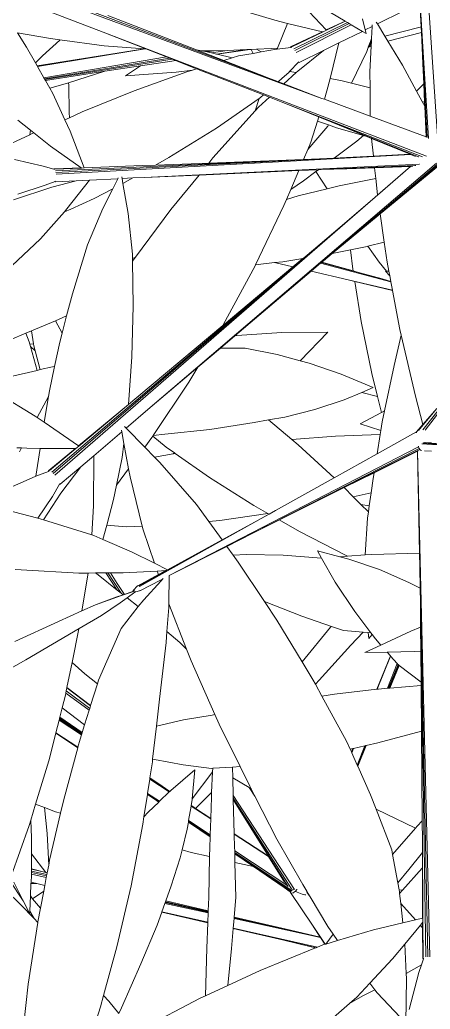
# Model space of a CAD drawing. Header units: millimetres. Extents: x 17 to 218440, y 21 to 53693.
# Drawn here: x 41376.6 to 41491.5, y 21513.7 to 21790.6 of the extents above; entities that cross this region are included whole.
import ezdxf

# ---------------------------------------------------------------- set-up
doc = ezdxf.new("R2010")
doc.units = ezdxf.units.MM
doc.header["$MEASUREMENT"] = 0
doc.layers.add('Edges', color=7, linetype='Continuous', lineweight=18)

# ---------------------------------------------------------------- blocks, each defined once
blk = doc.blocks.new('BAMBOOPLAN')
at = {"layer": 'Edges'}
for p, q in [((3.594, 3.5374), (3.5011, 4.9195)), ((3.4928, 4.5979), (3.5545, 3.5672)), ((2.9972, 3.7772), (1.9675, 4.1661)), ((3.1282, 3.7277), (1.9687, 4.1569)), ((1.9247, 4.1176), (2.2527, 3.9919)), ((3.0323, 4.1236), (3.1459, 4.0011)), ((2.7295, 4.1032), (2.9395, 4.0401)), ((3.3504, 4.0251), (3.4541, 4.0761)), ((3.5201, 4.1082), (3.5254, 4.0132)), ((2.2717, 4.0596), (2.6262, 3.9216)), ((2.9395, 4.0401), (2.9914, 4.0276)), ((3.1459, 4.0011), (3.2211, 4.0368)), ((3.1468, 4.0001), (3.2221, 4.0362)), ((3.2211, 4.0368), (3.1623, 4.0716)), ((3.2221, 4.0362), (3.2211, 4.0368)), ((3.231, 4.0309), (3.2221, 4.0362)), ((3.3021, 4.0013), (3.2913, 4.045)), ((2.9505, 3.9288), (2.9914, 4.0276)), ((2.9914, 4.0276), (3.131, 3.994)), ((3.231, 4.0309), (3.0159, 3.9256)), ((3.2378, 4.0269), (3.0205, 3.9191)), ((3.2458, 4.0222), (3.0251, 3.9115)), ((3.1331, 3.9935), (3.1468, 4.0001)), ((3.1459, 4.0011), (3.1468, 4.0001)), ((3.2378, 4.0269), (3.231, 4.0309)), ((3.2458, 4.0222), (3.2378, 4.0269)), ((3.2906, 3.9956), (3.2458, 4.0222)), ((3.3021, 4.0013), (3.3297, 4.0149)), ((3.3057, 3.9866), (3.3021, 4.0013)), ((3.3273, 3.9672), (3.3297, 4.0149)), ((3.3297, 4.0149), (3.3301, 4.0211)), ((3.3504, 4.0251), (3.3457, 4.0327)), ((3.3805, 3.976), (3.3504, 4.0251)), ((3.3805, 3.976), (3.5213, 4.0118)), ((3.5213, 4.0118), (3.5254, 4.0132)), ((3.5254, 4.0132), (3.5266, 3.9915)), ((1.9108, 3.9897), (2.0427, 3.9665)), ((1.9108, 3.9897), (1.9467, 3.9321)), ((2.0099, 3.8982), (2.0792, 3.961)), ((2.0427, 3.9665), (2.0794, 3.9616)), ((2.0794, 3.9616), (2.0792, 3.961)), ((2.0792, 3.961), (2.0798, 3.9616)), ((2.0794, 3.9616), (2.0798, 3.9616)), ((2.0798, 3.9616), (2.2571, 3.9382)), ((2.2527, 3.9919), (3.5474, 3.496)), ((2.2527, 3.9919), (2.4242, 3.9251)), ((3.0058, 3.9345), (3.131, 3.994)), ((3.0083, 3.9336), (3.1331, 3.9935)), ((3.131, 3.994), (3.1331, 3.9935)), ((3.1965, 3.9493), (3.2906, 3.9956)), ((3.3057, 3.9866), (3.2906, 3.9956)), ((3.3229, 3.9556), (3.3273, 3.9672)), ((3.3229, 3.9556), (3.3269, 3.9598)), ((3.3266, 3.9531), (3.3269, 3.9598)), ((3.3269, 3.9598), (3.3273, 3.9672)), ((3.3927, 3.9561), (3.3805, 3.976)), ((3.3927, 3.9561), (3.5266, 3.9915)), ((3.5266, 3.9915), (3.5284, 3.9601)), ((3.5329, 3.8673), (3.5284, 3.9601)), ((3.5284, 3.9601), (3.5501, 3.5715)), ((1.9467, 3.9321), (1.9819, 3.8702)), ((2.4189, 3.9255), (1.9891, 3.8575)), ((2.4205, 3.9253), (1.9902, 3.8555)), ((2.2571, 3.9382), (2.4189, 3.9255)), ((2.4189, 3.9255), (2.4205, 3.9253)), ((2.4205, 3.9253), (2.4242, 3.9251)), ((2.4242, 3.9251), (2.5062, 3.8931)), ((2.6262, 3.9216), (2.6472, 3.9174)), ((2.6262, 3.9216), (2.7354, 3.8791)), ((2.6472, 3.9174), (2.6498, 3.9174)), ((2.6472, 3.9174), (2.6484, 3.9172)), ((2.6484, 3.9172), (2.6498, 3.9174)), ((2.6484, 3.9172), (2.6691, 3.9131)), ((2.6498, 3.9174), (2.6954, 3.9175)), ((2.6691, 3.9131), (2.6954, 3.9175)), ((2.6861, 3.9095), (2.7489, 3.9196)), ((2.6954, 3.9175), (2.6971, 3.9175)), ((2.6971, 3.9175), (2.7489, 3.9196)), ((2.8279, 3.9228), (2.7072, 3.9044)), ((2.8395, 3.9233), (2.7091, 3.9039)), ((2.7489, 3.9196), (2.8279, 3.9228)), ((2.8279, 3.9228), (2.8395, 3.9233)), ((2.8395, 3.9233), (2.8457, 3.9235)), ((2.8457, 3.9235), (2.8667, 3.9244)), ((2.853, 3.9077), (2.8457, 3.9235)), ((2.8667, 3.9244), (2.9273, 3.9269)), ((2.8855, 3.9135), (2.8667, 3.9244)), ((2.8855, 3.9135), (2.9465, 3.9244)), ((2.9273, 3.9269), (2.9505, 3.9288)), ((2.9465, 3.9244), (2.9488, 3.9247)), ((2.9488, 3.9247), (3.0038, 3.9309)), ((2.9488, 3.9247), (2.9505, 3.9288)), ((3.0044, 3.9334), (3.0038, 3.9309)), ((3.0038, 3.9309), (3.0062, 3.9312)), ((3.0058, 3.9345), (3.0044, 3.9334)), ((3.0317, 3.8358), (3.1352, 3.9191)), ((3.038, 3.8712), (3.1352, 3.9191)), ((3.1352, 3.9191), (3.1965, 3.9493)), ((3.161, 3.8067), (3.1965, 3.9493)), ((3.3076, 3.9151), (3.3138, 3.9316)), ((3.3138, 3.9316), (3.3257, 3.936)), ((3.3138, 3.9316), (3.3142, 3.9326)), ((3.3262, 3.9448), (3.3142, 3.9326)), ((3.3142, 3.9326), (3.3166, 3.9389)), ((3.3166, 3.9389), (3.3264, 3.949)), ((3.3166, 3.9389), (3.319, 3.9451)), ((3.319, 3.9451), (3.3229, 3.9556)), ((3.319, 3.9451), (3.3266, 3.9531)), ((3.3205, 3.8342), (3.3257, 3.936)), ((3.3257, 3.936), (3.3262, 3.9448)), ((3.3262, 3.9448), (3.3264, 3.949)), ((3.3264, 3.949), (3.3266, 3.9531)), ((3.4512, 3.8607), (3.3927, 3.9561)), ((1.9819, 3.8702), (2.0099, 3.8982)), ((2.0161, 3.81), (2.5062, 3.8931)), ((2.0186, 3.8056), (2.5186, 3.8882)), ((2.0202, 3.8028), (2.5287, 3.8843)), ((2.5062, 3.8931), (2.5186, 3.8882)), ((2.5186, 3.8882), (2.5287, 3.8843)), ((2.5421, 3.8791), (2.5281, 3.877)), ((2.542, 3.8791), (2.5281, 3.877)), ((2.5287, 3.8843), (2.542, 3.8791)), ((2.542, 3.8791), (2.5421, 3.8791)), ((2.5421, 3.8791), (2.6272, 3.8459)), ((2.6691, 3.9131), (2.6803, 3.9109)), ((2.6803, 3.9109), (2.6861, 3.9095)), ((2.6861, 3.9095), (2.7072, 3.9044)), ((2.7072, 3.9044), (2.7091, 3.9039)), ((2.7091, 3.9039), (2.769, 3.8894)), ((2.7354, 3.8791), (2.769, 3.8894)), ((2.7354, 3.8791), (2.9536, 3.7942)), ((2.769, 3.8894), (2.7951, 3.8974)), ((2.7951, 3.8974), (2.853, 3.9077)), ((2.853, 3.9077), (2.8855, 3.9135)), ((3.2463, 3.7883), (3.3076, 3.9151)), ((1.9819, 3.8702), (1.9891, 3.8575)), ((1.9891, 3.8575), (1.9902, 3.8555)), ((1.9902, 3.8555), (2.0161, 3.81)), ((2.4022, 3.8578), (2.2592, 3.8359)), ((2.3429, 3.8178), (2.4022, 3.8578)), ((2.5281, 3.877), (2.4022, 3.8578)), ((2.5458, 3.8329), (2.6104, 3.8408)), ((2.5878, 3.8339), (2.6104, 3.8408)), ((2.6104, 3.8408), (2.6272, 3.8459)), ((2.6272, 3.8459), (2.8948, 3.7416)), ((2.9984, 3.8346), (3.0353, 3.8723)), ((3.0353, 3.8723), (3.0367, 3.8737)), ((3.038, 3.8712), (3.0353, 3.8723)), ((3.5075, 3.7567), (3.4512, 3.8607)), ((3.5472, 3.5725), (3.5329, 3.8673)), ((3.5364, 3.7857), (3.5329, 3.8673)), ((2.0161, 3.81), (2.0186, 3.8056)), ((2.0186, 3.8056), (2.0202, 3.8028)), ((2.0202, 3.8028), (2.022, 3.7997)), ((2.2592, 3.8359), (2.022, 3.7997)), ((2.022, 3.7997), (2.0397, 3.7686)), ((2.1144, 3.7901), (2.2592, 3.8359)), ((2.3429, 3.8178), (2.5458, 3.8329)), ((2.3767, 3.7581), (2.5878, 3.8339)), ((2.9536, 3.7942), (2.9688, 3.8078)), ((2.9688, 3.8078), (2.9955, 3.8317)), ((2.9763, 3.7854), (3.0259, 3.8305)), ((2.9955, 3.8317), (2.9984, 3.8346)), ((2.9984, 3.8346), (3.0259, 3.8305)), ((3.0259, 3.8305), (3.0317, 3.8358)), ((3.1487, 3.7574), (3.161, 3.8067)), ((3.161, 3.8067), (3.209, 3.7976)), ((3.321, 3.7696), (3.3205, 3.8342)), ((2.0397, 3.7686), (2.0823, 3.7799)), ((2.0397, 3.7686), (2.0521, 3.7468)), ((2.0823, 3.7799), (2.1144, 3.7901)), ((2.1144, 3.7901), (2.1151, 3.7808)), ((2.1151, 3.7808), (2.1168, 3.6705)), ((2.9536, 3.7942), (2.9678, 3.7886)), ((2.9678, 3.7886), (2.9763, 3.7854)), ((2.9763, 3.7854), (2.9972, 3.7772)), ((3.1282, 3.7277), (2.9972, 3.7772)), ((3.209, 3.7976), (3.2463, 3.7883)), ((3.2463, 3.7883), (3.321, 3.7696)), ((3.3217, 3.6561), (3.321, 3.7696)), ((3.5075, 3.7567), (3.5364, 3.7857)), ((3.5396, 3.7129), (3.5364, 3.7857)), ((2.0521, 3.7468), (2.0997, 3.6417)), ((2.169, 3.6734), (2.3767, 3.7581)), ((2.7066, 3.609), (2.878, 3.7276)), ((2.8613, 3.6779), (2.878, 3.7276)), ((2.8744, 3.6926), (2.9182, 3.7325)), ((2.878, 3.7276), (2.883, 3.7311)), ((2.883, 3.7311), (2.8948, 3.7416)), ((2.8948, 3.7416), (2.9182, 3.7325)), ((2.9182, 3.7325), (2.9721, 3.7114)), ((3.1383, 3.724), (3.1282, 3.7277)), ((3.1383, 3.724), (3.1487, 3.7574)), ((3.3217, 3.6561), (3.1383, 3.724)), ((3.5297, 3.7155), (3.5075, 3.7567)), ((2.8613, 3.6779), (2.8744, 3.6926)), ((3.0786, 3.6687), (2.9721, 3.7114)), ((2.9721, 3.7114), (3.5312, 3.4935)), ((3.5297, 3.7155), (3.5396, 3.7129)), ((3.5404, 3.6959), (3.5297, 3.7155)), ((3.5404, 3.6959), (3.5396, 3.7129)), ((3.5457, 3.5732), (3.5404, 3.6959)), ((1.9114, 3.6403), (1.9621, 3.6)), ((2.0997, 3.6417), (2.1184, 3.6503)), ((2.0997, 3.6417), (2.1204, 3.5961)), ((2.1168, 3.6705), (2.1184, 3.6503)), ((2.1184, 3.6503), (2.169, 3.6734)), ((2.6925, 3.4892), (2.8613, 3.6779)), ((3.5155, 3.4935), (3.0786, 3.6687)), ((3.1162, 3.6534), (3.0786, 3.6687)), ((3.1111, 3.637), (3.1162, 3.6534)), ((3.3081, 3.575), (3.1162, 3.6534)), ((3.5457, 3.5732), (3.3217, 3.6561)), ((2.5159, 3.4905), (2.7066, 3.609)), ((3.0722, 3.523), (3.1524, 3.6158)), ((3.0845, 3.5519), (3.1111, 3.637)), ((3.1111, 3.637), (3.1554, 3.6213)), ((3.1524, 3.6158), (3.1554, 3.6213)), ((3.1554, 3.6213), (3.1873, 3.6101)), ((3.1873, 3.6101), (3.2954, 3.5787)), ((1.7777, 3.4983), (1.9593, 3.5822)), ((1.9621, 3.6), (1.9593, 3.5822)), ((1.9593, 3.5822), (1.9692, 3.5868)), ((1.9621, 3.6), (1.9755, 3.5894)), ((1.9692, 3.5868), (1.9755, 3.5894)), ((1.9755, 3.5894), (2.0419, 3.5367)), ((2.1204, 3.5961), (2.1769, 3.4504)), ((3.268, 3.5564), (3.2954, 3.5787)), ((3.2954, 3.5787), (3.3081, 3.575)), ((3.3273, 3.5672), (3.3081, 3.575)), ((3.3346, 3.4966), (3.3273, 3.5672)), ((3.4816, 3.5041), (3.3273, 3.5672)), ((3.546, 3.5731), (3.5457, 3.5732)), ((3.5501, 3.5715), (3.5501, 3.5712)), ((3.5501, 3.5712), (3.5501, 3.571)), ((3.5545, 3.5672), (3.5545, 3.5671)), ((2.0419, 3.5367), (2.1643, 3.45)), ((3.0553, 3.4836), (3.0722, 3.523)), ((3.0722, 3.523), (3.0845, 3.5519)), ((3.1772, 3.4888), (3.268, 3.5564)), ((1.898, 3.4825), (2.0133, 3.4567)), ((3.1194, 3.4861), (2.0628, 3.4373)), ((3.2265, 3.491), (2.0641, 3.4316)), ((3.4826, 3.5037), (2.0652, 3.4251)), ((2.4627, 3.4606), (2.5159, 3.4905)), ((2.6758, 3.4688), (2.6925, 3.4892)), ((2.6758, 3.4688), (3.0553, 3.4836)), ((3.0553, 3.4836), (3.1194, 3.4861)), ((3.1772, 3.4888), (3.1194, 3.4861)), ((3.2265, 3.491), (3.1772, 3.4888)), ((3.3346, 3.4966), (3.2265, 3.491)), ((3.4816, 3.5041), (3.3346, 3.4966)), ((3.4826, 3.5037), (3.4816, 3.5041)), ((3.5027, 3.4955), (3.4826, 3.5037)), ((3.5161, 3.4933), (3.5155, 3.4935)), ((3.5312, 3.4935), (3.5316, 3.4933)), ((3.5474, 3.496), (3.5475, 3.496)), ((2.0133, 3.4567), (2.0558, 3.4444)), ((2.0569, 3.4459), (2.0558, 3.4444)), ((2.0558, 3.4444), (2.0576, 3.4439)), ((2.0583, 3.4463), (2.0569, 3.4459)), ((2.0583, 3.4463), (2.1643, 3.45)), ((3.4835, 3.4546), (2.0597, 2.2213)), ((2.0598, 3.4449), (2.1657, 3.449)), ((2.1643, 3.45), (2.1657, 3.449)), ((2.1657, 3.449), (2.1773, 3.4495)), ((2.1769, 3.4504), (2.4096, 3.4585)), ((2.1769, 3.4504), (2.1773, 3.4495)), ((2.1773, 3.4495), (2.4096, 3.4585)), ((2.4096, 3.4585), (2.4627, 3.4606)), ((2.4173, 3.4114), (3.5171, 3.4644)), ((2.4323, 2.484), (3.5865, 3.4686)), ((2.4627, 3.4606), (2.6758, 3.4688)), ((3.1146, 3.4421), (3.1252, 3.4426)), ((3.1252, 3.4426), (3.5002, 3.4591)), ((3.2276, 3.4464), (3.1252, 3.4426)), ((3.1352, 3.0783), (3.5899, 3.4628)), ((3.4911, 3.4561), (3.2276, 3.4464)), ((3.3394, 3.45), (3.2276, 3.4464)), ((3.5927, 3.4593), (3.2374, 3.1634)), ((3.4828, 3.4546), (3.3394, 3.45)), ((3.3437, 3.4078), (3.3394, 3.45)), ((3.4828, 3.4546), (3.3506, 3.3411)), ((3.595, 3.4581), (3.3615, 3.2657)), ((3.4835, 3.4546), (3.4828, 3.4546)), ((3.4862, 3.4547), (3.4835, 3.4546)), ((3.4927, 3.4562), (3.4911, 3.4561)), ((3.5002, 3.4591), (3.5014, 3.4592)), ((3.5014, 3.4592), (3.5039, 3.4593)), ((3.5171, 3.4644), (3.5184, 3.4645)), ((2.1977, 3.4008), (2.3113, 3.4062)), ((2.2911, 3.3654), (2.3113, 3.4062)), ((2.3113, 3.4062), (2.3133, 3.4103)), ((2.3289, 3.4071), (2.3278, 3.4136)), ((2.3289, 3.4071), (2.3715, 3.4092)), ((2.3323, 3.3871), (2.3289, 3.4071)), ((2.3323, 3.3871), (2.3715, 3.4092)), ((2.3715, 3.4092), (2.4173, 3.4114)), ((2.4173, 3.4114), (2.6367, 3.421)), ((2.5239, 3.2832), (2.6367, 3.421)), ((2.6367, 3.421), (3.0362, 3.4387)), ((3.0041, 3.3635), (3.0362, 3.4387)), ((3.0362, 3.4387), (3.1146, 3.4421)), ((3.0544, 3.3973), (3.1047, 3.4348)), ((3.1047, 3.4348), (3.1146, 3.4421)), ((3.15, 3.3664), (3.1047, 3.4348)), ((3.198, 3.3783), (3.3437, 3.4078)), ((3.3506, 3.3415), (3.3437, 3.4078)), ((1.8948, 3.3214), (2.0479, 3.3722)), ((1.912, 3.3448), (2.0211, 3.38)), ((2.0211, 3.38), (2.061, 3.3957)), ((2.0479, 3.3722), (2.1455, 3.3982)), ((2.061, 3.3957), (2.0625, 3.3963)), ((2.0626, 3.3942), (2.061, 3.3957)), ((2.0626, 3.3942), (2.1455, 3.3982)), ((2.1081, 3.2853), (2.1977, 3.4008)), ((2.1455, 3.3982), (2.1977, 3.4008)), ((2.2167, 3.3277), (2.2911, 3.3654)), ((2.2522, 3.2871), (2.2911, 3.3654)), ((2.3526, 3.267), (2.3323, 3.3871)), ((2.9871, 3.3238), (3.0041, 3.3635)), ((3.0041, 3.3635), (3.0544, 3.3973)), ((3.0333, 3.3375), (3.15, 3.3664)), ((3.15, 3.3664), (3.198, 3.3783)), ((2.1233, 3.2845), (2.2167, 3.3277)), ((2.9765, 3.299), (2.9871, 3.3238)), ((2.9871, 3.3238), (3.0333, 3.3375)), ((3.3506, 3.3411), (3.2011, 3.2127)), ((3.3506, 3.3411), (3.3506, 3.3415)), ((2.0985, 3.2744), (2.1081, 3.2853)), ((2.0985, 3.2744), (2.1233, 3.2845)), ((2.1905, 3.1413), (2.2522, 3.2871)), ((2.8628, 3.0617), (2.9765, 3.299)), ((2.0028, 3.1655), (2.0985, 3.2744)), ((2.3706, 3.1052), (2.3526, 3.267)), ((2.3825, 3.0925), (2.5239, 3.2832)), ((3.3615, 3.2657), (3.2374, 3.1634)), ((3.3779, 3.1525), (3.3615, 3.2657)), ((3.2011, 3.2127), (2.0534, 2.2277)), ((3.2011, 3.2127), (3.0948, 3.1225)), ((1.8643, 3.0372), (2.0028, 3.1655)), ((2.1303, 2.9463), (2.1905, 3.1413)), ((3.2374, 3.1634), (3.1699, 3.1072)), ((3.2435, 3.1222), (3.3101, 3.1357)), ((3.3101, 3.1357), (3.3122, 3.1362)), ((3.3122, 3.1362), (3.3779, 3.1525)), ((3.358, 3.0727), (3.3122, 3.1362)), ((3.3895, 3.0721), (3.3779, 3.1525)), ((3.0948, 3.1225), (2.0476, 2.2331)), ((2.3709, 3.0866), (2.3706, 3.1052)), ((2.3709, 3.0866), (2.3825, 3.0925)), ((2.371, 3.0771), (2.3709, 3.0866)), ((2.371, 3.0771), (2.3825, 3.0925)), ((2.9717, 3.0745), (3.0525, 3.0873)), ((3.0121, 3.0534), (3.0527, 3.0873)), ((3.0525, 3.0873), (3.0528, 3.0874)), ((3.0527, 3.0873), (3.0525, 3.0873)), ((3.0527, 3.0873), (3.0528, 3.0874)), ((3.0528, 3.0874), (3.0948, 3.1225)), ((3.1699, 3.1072), (3.1352, 3.0783)), ((3.1699, 3.1072), (3.2435, 3.1222)), ((3.2435, 3.1222), (3.2522, 3.0447)), ((2.3737, 2.8975), (2.371, 3.0771)), ((2.7339, 2.822), (2.8608, 3.0575)), ((2.737, 2.8233), (3.0121, 3.0534)), ((2.8608, 3.0575), (2.8628, 3.0617)), ((2.8628, 3.0617), (2.9384, 3.0706)), ((2.9384, 3.0706), (2.9717, 3.0745)), ((2.9384, 3.0706), (3.0121, 3.0534)), ((3.0855, 3.0363), (3.1234, 3.0684)), ((3.1234, 3.0684), (3.1269, 3.0713)), ((3.4044, 2.9935), (3.1234, 3.0684)), ((3.1269, 3.0713), (3.1282, 3.0724)), ((3.3692, 3.0053), (3.1269, 3.0713)), ((3.1282, 3.0724), (3.1287, 3.0729)), ((3.1282, 3.0724), (3.266, 3.0341)), ((3.1287, 3.0729), (3.1352, 3.0783)), ((3.1287, 3.0729), (3.2533, 3.0376)), ((3.3864, 3.0369), (3.358, 3.0727)), ((3.3963, 3.0361), (3.3895, 3.0721)), ((2.78, 2.778), (3.0855, 3.0363)), ((3.0855, 3.0363), (3.233, 3.0019)), ((3.2522, 3.0447), (3.2533, 3.0376)), ((3.2533, 3.0376), (3.266, 3.0341)), ((3.266, 3.0341), (3.3692, 3.0053)), ((3.3833, 3.0371), (3.3999, 3.0175)), ((3.3833, 3.0371), (3.3864, 3.0369)), ((3.3864, 3.0369), (3.3963, 3.0361)), ((3.3999, 3.0175), (3.3963, 3.0361)), ((3.404, 2.9958), (3.3999, 3.0175)), ((3.233, 3.0019), (3.4107, 2.9604)), ((3.233, 3.0019), (3.26, 2.9955)), ((3.26, 2.9955), (3.2854, 2.8351)), ((3.26, 2.9955), (3.3494, 2.9743)), ((3.411, 2.9593), (3.3494, 2.9743)), ((3.3494, 2.9743), (3.4109, 2.9597)), ((3.404, 2.9958), (3.3692, 3.0053)), ((3.4044, 2.9935), (3.404, 2.9958)), ((3.4107, 2.9604), (3.4044, 2.9935)), ((2.1069, 2.8576), (2.1303, 2.9463)), ((3.4109, 2.9597), (3.4107, 2.9604)), ((3.411, 2.9593), (3.4109, 2.9597)), ((3.4406, 2.8037), (3.411, 2.9593)), ((2.3683, 2.6943), (2.3737, 2.8975)), ((3.9226, 2.8994), (3.542, 2.4003)), ((2.0619, 2.8385), (2.1069, 2.8576)), ((2.0888, 2.7886), (2.1069, 2.8576)), ((1.9658, 2.7977), (2.0619, 2.8385)), ((2.0619, 2.8385), (2.0888, 2.7886)), ((2.3872, 2.5308), (2.7323, 2.8194)), ((2.7323, 2.8194), (2.737, 2.8233)), ((2.7323, 2.8194), (2.7332, 2.8209)), ((2.737, 2.8233), (2.7332, 2.8209)), ((2.7332, 2.8209), (2.7339, 2.822)), ((3.2854, 2.8351), (3.328, 2.6273)), ((1.8805, 2.7615), (1.9432, 2.7881)), ((1.9432, 2.7881), (1.9658, 2.7977)), ((1.9432, 2.7881), (1.9567, 2.7536)), ((1.9658, 2.7977), (1.9737, 2.746)), ((2.0795, 2.7533), (2.0888, 2.7886)), ((2.7224, 2.7293), (2.78, 2.778)), ((2.7885, 2.7792), (2.78, 2.778)), ((2.9686, 2.7916), (2.7885, 2.7792)), ((3.1528, 2.7927), (2.9686, 2.7916)), ((3.1528, 2.7927), (3.0417, 2.6783)), ((3.4181, 2.66), (3.4459, 2.7812)), ((3.4459, 2.7812), (3.4406, 2.8037)), ((3.5036, 2.5372), (3.4459, 2.7812)), ((3.8288, 2.7798), (3.5329, 2.4024)), ((1.9567, 2.7536), (1.959, 2.7451)), ((1.959, 2.7451), (1.9737, 2.746)), ((1.959, 2.7451), (1.9619, 2.735)), ((1.9619, 2.735), (1.9802, 2.7183)), ((1.9619, 2.735), (1.9888, 2.64)), ((1.9737, 2.746), (1.9749, 2.7379)), ((1.9749, 2.7379), (1.9802, 2.7183)), ((2.0587, 2.6558), (2.0795, 2.7533)), ((1.9802, 2.7183), (1.9997, 2.6474)), ((2.3544, 2.5036), (2.3683, 2.6943)), ((2.6319, 2.6528), (2.7224, 2.7293)), ((2.8217, 2.729), (2.7224, 2.7293)), ((2.9497, 2.7033), (2.8217, 2.729)), ((3.0417, 2.6783), (2.9497, 2.7033)), ((2.0505, 2.6543), (2.0012, 2.6429)), ((2.0377, 2.5576), (2.0587, 2.6558)), ((2.0587, 2.6558), (2.0505, 2.6543)), ((2.4323, 2.484), (2.6319, 2.6528)), ((2.5959, 2.593), (2.6319, 2.6528)), ((3.0778, 2.6684), (3.0417, 2.6783)), ((3.2058, 2.6243), (3.0778, 2.6684)), ((3.3793, 2.4781), (3.4181, 2.66)), ((1.9888, 2.64), (1.8895, 2.6171)), ((2.0012, 2.6429), (1.9888, 2.64)), ((1.9997, 2.6474), (2.0012, 2.6429)), ((3.3334, 2.5712), (3.2058, 2.6243)), ((3.328, 2.6273), (3.3512, 2.5356)), ((1.792, 2.5721), (1.9813, 2.4568)), ((2.4534, 2.38), (2.5959, 2.593)), ((1.9888, 2.4516), (2.0341, 2.5355)), ((2.017, 2.4323), (2.0341, 2.5355)), ((2.0341, 2.5355), (2.0377, 2.5576)), ((3.2878, 2.552), (3.2181, 2.5226)), ((3.3334, 2.5712), (3.2878, 2.552)), ((3.2878, 2.552), (3.3508, 2.5358)), ((3.3508, 2.5358), (3.3512, 2.5356)), ((3.3512, 2.5356), (3.3674, 2.4717)), ((3.5323, 2.4234), (3.5036, 2.5372)), ((2.1545, 2.3379), (2.3544, 2.5036)), ((2.1556, 2.3371), (2.3872, 2.5308)), ((2.3544, 2.5036), (2.3872, 2.5308)), ((3.2181, 2.5226), (3.1003, 2.4831)), ((1.9813, 2.4568), (1.9888, 2.4516)), ((2.3449, 2.4094), (2.4323, 2.484)), ((3.1003, 2.4831), (2.98, 2.4528)), ((3.2817, 2.4256), (3.3674, 2.4717)), ((3.3674, 2.4717), (3.3793, 2.4781)), ((3.37, 2.4347), (3.3793, 2.4781)), ((3.515, 2.3995), (3.5881, 2.488)), ((3.5323, 2.4234), (3.5881, 2.488)), ((1.9888, 2.4516), (2.017, 2.4323)), ((2.017, 2.4323), (2.1545, 2.3379)), ((2.3449, 2.4094), (2.3386, 2.4158)), ((2.8577, 2.4317), (2.6798, 2.4034)), ((2.9151, 2.4416), (2.8577, 2.4317)), ((2.98, 2.4528), (2.9151, 2.4416)), ((2.9151, 2.4416), (3.0084, 2.3634)), ((3.2817, 2.4256), (3.3644, 2.3992)), ((3.3644, 2.3992), (3.37, 2.4347)), ((3.5074, 2.3946), (3.5323, 2.4234)), ((2.2151, 2.2987), (2.3275, 2.3945)), ((2.3275, 2.3945), (2.3263, 2.4007)), ((2.3363, 2.347), (2.3275, 2.3945)), ((2.4192, 2.3331), (2.3449, 2.4094)), ((2.4474, 2.3711), (2.4515, 2.3773)), ((2.4515, 2.3773), (2.4534, 2.38)), ((2.4515, 2.3773), (2.5056, 2.3323)), ((2.5004, 2.3843), (2.4534, 2.38)), ((2.6798, 2.4034), (2.5004, 2.3843)), ((3.0084, 2.3634), (3.183, 2.3763)), ((3.183, 2.3763), (3.3618, 2.3828)), ((3.4949, 2.3872), (3.3496, 2.3061)), ((3.3496, 2.3061), (3.3618, 2.3828)), ((3.3618, 2.3828), (3.3644, 2.3992)), ((3.4977, 2.3888), (3.4949, 2.3872)), ((3.4977, 2.3888), (3.5028, 2.3914)), ((3.5043, 2.3912), (3.5028, 2.3914)), ((3.5043, 2.3912), (3.5074, 2.3946)), ((3.5074, 2.3946), (3.5043, 2.3912)), ((3.5068, 2.3909), (3.5043, 2.3912)), ((3.5077, 2.3903), (3.5068, 2.3909)), ((2.144, 2.3275), (2.1556, 2.3371)), ((2.1545, 2.3379), (2.1556, 2.3371)), ((2.3296, 2.291), (2.3363, 2.347)), ((2.3549, 2.2463), (2.3363, 2.347)), ((2.4192, 2.3331), (2.4474, 2.3711)), ((3.0084, 2.3634), (3.0339, 2.3419)), ((3.0339, 2.3419), (3.1774, 2.21)), ((3.5155, 2.3374), (3.5156, 2.3341)), ((3.5279, 2.346), (3.5278, 2.346)), ((4.0183, 2.3146), (3.5279, 2.346)), ((3.532, 2.349), (3.5319, 2.349)), ((3.8519, 2.3264), (3.532, 2.349)), ((3.5351, 2.351), (3.5351, 2.351)), ((3.5351, 2.351), (3.8133, 2.3294)), ((3.5385, 2.352), (3.5391, 2.352)), ((3.5391, 2.352), (3.5393, 2.3519)), ((3.5393, 2.3519), (3.566, 2.3498)), ((3.5419, 2.3518), (3.566, 2.3498)), ((1.9078, 2.3306), (1.9262, 2.3295)), ((1.9186, 2.3136), (1.9262, 2.3295)), ((1.9262, 2.3295), (1.9476, 2.3282)), ((1.9476, 2.3282), (2.0002, 2.328)), ((1.9835, 2.2165), (2.0002, 2.328)), ((2.0002, 2.328), (2.1419, 2.3275)), ((2.0358, 2.2396), (2.1419, 2.3275)), ((2.0384, 2.2392), (2.144, 2.3275)), ((2.1419, 2.3275), (2.144, 2.3275)), ((2.1634, 2.2546), (2.2151, 2.2987)), ((2.2142, 2.0982), (2.2151, 2.2987)), ((2.4581, 2.2932), (2.4192, 2.3331)), ((2.4581, 2.2932), (2.5328, 2.3063)), ((2.5056, 2.3323), (2.5381, 2.3096)), ((2.5175, 1.8191), (3.5156, 2.3341)), ((2.5381, 2.3096), (2.5328, 2.3063)), ((2.5328, 2.3063), (2.5409, 2.3077)), ((2.5381, 2.3096), (2.5409, 2.3077)), ((2.5409, 2.3077), (2.6782, 2.2121)), ((2.852, 1.9892), (3.5175, 2.3278)), ((3.5178, 2.3227), (2.9427, 2.0346)), ((3.3496, 2.3061), (3.1774, 2.21)), ((3.4688, 2.2956), (3.3376, 2.2305)), ((3.5129, 2.3175), (3.4688, 2.2956)), ((3.5113, 2.3166), (3.4688, 2.2956)), ((3.5114, 2.3166), (3.5113, 2.3166)), ((3.5113, 2.3166), (3.5195, 1.9091)), ((3.5114, 2.3166), (3.5606, 0.2952)), ((3.5136, 2.3178), (3.5129, 2.3175)), ((3.5156, 2.3341), (3.5156, 2.334)), ((3.5156, 2.334), (3.5166, 2.3295)), ((3.5166, 2.3295), (3.5175, 2.3278)), ((3.5175, 2.3278), (3.5187, 2.3255)), ((3.5179, 2.3227), (3.5178, 2.3227)), ((3.5187, 2.3255), (3.5193, 2.3247)), ((3.5193, 2.3247), (3.5216, 2.3221)), ((3.5216, 2.3221), (3.5251, 2.3197)), ((3.5251, 2.3197), (3.5264, 2.3192)), ((3.5385, 2.3179), (3.5665, 2.3171)), ((2.3066, 2.1812), (2.3296, 2.291)), ((2.4799, 2.2708), (2.4581, 2.2932)), ((2.6262, 2.1034), (2.4799, 2.2708)), ((1.9814, 2.2157), (1.9835, 2.2165)), ((1.9835, 2.2165), (2.0347, 2.2355)), ((2.0358, 2.2396), (2.0347, 2.2381)), ((2.0347, 2.2381), (2.0347, 2.2355)), ((2.0347, 2.2355), (2.037, 2.2364)), ((2.0814, 2.1846), (2.1634, 2.2546)), ((2.0836, 2.1482), (2.1634, 2.2546)), ((2.3066, 2.1812), (2.3549, 2.2463)), ((2.3609, 2.2141), (2.3549, 2.2463)), ((3.3376, 2.2305), (3.2174, 2.1709)), ((3.3338, 2.2068), (3.3376, 2.2305)), ((1.8425, 2.1537), (1.9814, 2.2157)), ((2.05, 2.1357), (2.0786, 2.185)), ((2.0786, 2.185), (2.0796, 2.1868)), ((2.0814, 2.1846), (2.0786, 2.185)), ((2.2947, 2.124), (2.3066, 2.1812)), ((2.4089, 2.017), (2.3609, 2.2141)), ((2.6782, 2.2121), (2.8559, 2.0999)), ((3.1774, 2.21), (2.9433, 2.0792)), ((3.3256, 2.15), (3.3338, 2.2068)), ((2.0138, 2.0422), (2.0836, 2.1482)), ((3.2174, 2.1709), (2.9577, 2.042)), ((3.2174, 2.1709), (3.2542, 2.1341)), ((3.2542, 2.1341), (3.3256, 2.15)), ((3.318, 2.0982), (3.3256, 2.15)), ((1.7916, 2.1002), (1.9914, 2.0485)), ((1.9914, 2.0485), (2.05, 2.1357)), ((2.207, 1.9822), (2.2142, 2.0982)), ((2.2673, 2.0214), (2.2947, 2.124)), ((2.6755, 2.0354), (2.6262, 2.1034)), ((2.8559, 2.0999), (2.912, 2.068)), ((3.2542, 2.1341), (3.2847, 2.1037)), ((3.2847, 2.1037), (3.318, 2.0982)), ((3.2847, 2.1037), (3.3145, 2.0739)), ((3.3145, 2.0739), (3.318, 2.0982)), ((2.9433, 2.0792), (2.3983, 1.7749)), ((2.7202, 2.0394), (2.912, 2.068)), ((2.9174, 2.0649), (2.8444, 2.0245)), ((2.912, 2.068), (2.9174, 2.0649)), ((2.9433, 2.0792), (2.9174, 2.0649)), ((3.3109, 2.0494), (3.3145, 2.0739)), ((1.9914, 2.0485), (2.0046, 2.045)), ((2.0046, 2.045), (2.0138, 2.0422)), ((2.0138, 2.0422), (2.207, 1.9822)), ((2.2519, 1.9638), (2.2673, 2.0214)), ((2.2673, 2.0214), (2.3451, 2.0141)), ((2.8444, 2.0245), (2.3966, 1.7766)), ((2.6755, 2.0354), (2.7202, 2.0394)), ((2.7291, 1.9616), (2.6755, 2.0354)), ((2.7291, 1.9616), (2.8444, 2.0245)), ((2.9427, 2.0346), (2.852, 1.9892)), ((2.9577, 2.042), (2.9427, 2.0346)), ((2.9577, 2.042), (3.0384, 1.9961)), ((3.301, 1.902), (3.3109, 2.0494)), ((2.207, 1.9822), (2.2152, 1.9796)), ((2.2152, 1.9796), (2.2519, 1.9638)), ((2.3451, 2.0141), (2.4089, 2.017)), ((2.4127, 2.0017), (2.4089, 2.017)), ((2.4588, 1.8683), (2.4127, 2.0017)), ((2.7476, 1.936), (2.852, 1.9892)), ((3.0384, 1.9961), (3.2287, 1.898)), ((2.2519, 1.9638), (2.3664, 1.9143)), ((2.5106, 1.8425), (2.7291, 1.9616)), ((2.3664, 1.9143), (2.4588, 1.8683)), ((2.5175, 1.819), (2.7476, 1.936)), ((2.7728, 1.9012), (2.7476, 1.936)), ((2.7728, 1.9012), (2.825, 1.9037)), ((2.7935, 1.8727), (2.7728, 1.9012)), ((2.825, 1.9037), (2.9739, 1.9012)), ((2.9739, 1.9012), (3.1268, 1.8894)), ((3.1104, 1.9179), (3.1268, 1.8894)), ((3.1104, 1.9179), (3.1997, 1.8947)), ((3.2314, 1.897), (3.301, 1.902)), ((3.301, 1.902), (3.3287, 1.904)), ((3.3287, 1.904), (3.5195, 1.9091)), ((3.5195, 1.9091), (3.5206, 1.8533)), ((2.4588, 1.8683), (2.5106, 1.8425)), ((2.8982, 1.7157), (2.7935, 1.8727)), ((3.1268, 1.8894), (3.182, 1.7934)), ((3.1997, 1.8947), (3.2314, 1.897)), ((3.1997, 1.8947), (3.2363, 1.8851)), ((3.2287, 1.898), (3.2314, 1.897)), ((3.2363, 1.8851), (3.3585, 1.8431)), ((1.9004, 1.8436), (1.9248, 1.8417)), ((1.9248, 1.8417), (2.1562, 1.8293)), ((2.1562, 1.8293), (2.1924, 1.8295)), ((2.1678, 1.6776), (2.1924, 1.8295)), ((2.1924, 1.8295), (2.2225, 1.8297)), ((2.2225, 1.8297), (2.2639, 1.83)), ((2.2325, 1.8225), (2.2225, 1.8297)), ((2.3097, 1.7614), (2.2325, 1.8225)), ((2.3097, 1.7614), (2.2639, 1.83)), ((2.2639, 1.83), (2.272, 1.83)), ((2.272, 1.83), (2.2824, 1.8301)), ((2.3253, 1.7491), (2.272, 1.83)), ((2.2824, 1.8301), (2.3094, 1.7881)), ((2.2824, 1.8301), (2.2828, 1.8301)), ((2.2828, 1.8301), (2.3335, 1.8305)), ((2.2828, 1.8301), (2.3094, 1.7881)), ((2.3335, 1.8305), (2.4694, 1.8373)), ((2.392, 1.7785), (2.4744, 1.8229)), ((2.3933, 1.7785), (2.4874, 1.8298)), ((2.4694, 1.8373), (2.5044, 1.8391)), ((2.4744, 1.8229), (2.4694, 1.8373)), ((2.4744, 1.8229), (2.4874, 1.8298)), ((2.4874, 1.8298), (2.5044, 1.8391)), ((2.5044, 1.8391), (2.5077, 1.8409)), ((2.5106, 1.8425), (2.5109, 1.8423)), ((2.5175, 1.8191), (2.5176, 1.8202)), ((3.3585, 1.8431), (3.477, 1.792)), ((3.5206, 1.8533), (3.552, 0.2951)), ((3.5206, 1.8533), (3.5219, 1.7684)), ((2.3094, 1.7881), (2.3378, 1.744)), ((2.4018, 1.7594), (2.4821, 1.8008)), ((2.4155, 1.7228), (2.4834, 1.7969)), ((2.4821, 1.8008), (2.4915, 1.8057)), ((2.4834, 1.7969), (2.4821, 1.8008)), ((2.4834, 1.7969), (2.4915, 1.8057)), ((2.4915, 1.8057), (2.4929, 1.8073)), ((2.5162, 1.706), (2.5175, 1.819)), ((2.5175, 1.819), (2.5175, 1.8191)), ((3.182, 1.7934), (3.2598, 1.676)), ((3.477, 1.792), (3.5219, 1.7684)), ((2.2228, 1.7023), (2.379, 1.7576)), ((2.3074, 1.7337), (2.3336, 1.7425)), ((2.3253, 1.7491), (2.3097, 1.7614)), ((2.3336, 1.7425), (2.3253, 1.7491)), ((2.3336, 1.7425), (2.3378, 1.744)), ((2.3378, 1.744), (2.3742, 1.7562)), ((2.3488, 1.7305), (2.3802, 1.7533)), ((2.3736, 1.7596), (2.3734, 1.7591)), ((2.3734, 1.7591), (2.3734, 1.7585)), ((2.3734, 1.7585), (2.3736, 1.7577)), ((2.391, 1.7779), (2.3736, 1.7596)), ((2.3736, 1.7577), (2.3739, 1.7568)), ((2.3739, 1.7568), (2.3742, 1.7562)), ((2.3742, 1.7562), (2.38, 1.7582)), ((2.4018, 1.7594), (2.3802, 1.7533)), ((2.3802, 1.7533), (2.3818, 1.7545)), ((2.383, 1.7553), (2.3839, 1.756)), ((2.392, 1.7785), (2.391, 1.7779)), ((2.4004, 1.7594), (2.4006, 1.7595)), ((3.5219, 1.7684), (3.5228, 1.7097)), ((2.1678, 1.6776), (2.2228, 1.7023)), ((2.2228, 1.7023), (2.3074, 1.7337)), ((2.2465, 1.6598), (2.3206, 1.71)), ((2.3206, 1.71), (2.3488, 1.7305)), ((2.3936, 1.695), (2.3488, 1.7305)), ((2.3936, 1.695), (2.4155, 1.7228)), ((2.516, 1.6914), (2.5162, 1.706)), ((2.5866, 1.5256), (2.5162, 1.706)), ((2.8982, 1.7157), (3.0484, 1.6566)), ((2.9485, 1.6403), (2.8982, 1.7157)), ((3.5228, 1.7097), (3.5443, 0.2945)), ((3.5236, 1.6132), (3.5228, 1.7097)), ((2.0747, 1.6356), (2.1678, 1.6776)), ((2.3246, 1.6077), (2.3936, 1.695)), ((2.5084, 1.5957), (2.516, 1.6914)), ((3.2598, 1.676), (3.3246, 1.5908)), ((1.8998, 1.5556), (2.0747, 1.6356)), ((2.1565, 1.6072), (2.2465, 1.6598)), ((3.0492, 1.474), (2.9485, 1.6403)), ((3.0484, 1.6566), (3.1667, 1.6159)), ((1.9432, 1.4828), (2.1565, 1.6072)), ((2.1286, 1.471), (2.1562, 1.6058)), ((2.1562, 1.6058), (2.1565, 1.6072)), ((2.2348, 1.4011), (2.3246, 1.6077)), ((2.5049, 1.5514), (2.5084, 1.5957)), ((2.5592, 1.5517), (2.5084, 1.5957)), ((3.0492, 1.474), (3.1632, 1.6126)), ((3.1632, 1.6126), (3.1667, 1.6159)), ((3.1667, 1.6159), (3.2153, 1.5992)), ((3.2153, 1.5992), (3.2938, 1.5931)), ((3.2446, 1.5413), (3.2938, 1.5931)), ((3.2938, 1.5931), (3.3137, 1.5916)), ((3.3157, 1.5674), (3.3137, 1.5916)), ((3.3137, 1.5916), (3.3246, 1.5908)), ((3.3157, 1.5674), (3.3302, 1.5834)), ((3.3246, 1.5908), (3.3302, 1.5834)), ((3.3302, 1.5834), (3.3434, 1.5661)), ((3.3649, 1.5415), (3.4839, 1.5966)), ((3.4839, 1.5966), (3.5236, 1.6132)), ((3.5243, 1.5176), (3.5236, 1.6132)), ((2.4786, 1.325), (2.5049, 1.5514)), ((2.5866, 1.5256), (2.5592, 1.5517)), ((3.3434, 1.5661), (3.3649, 1.5415)), ((2.6051, 1.4784), (2.5866, 1.5256)), ((3.1175, 1.4009), (3.2446, 1.5413)), ((3.3001, 1.5116), (3.3649, 1.5415)), ((3.3001, 1.5116), (3.3893, 1.5136)), ((3.3893, 1.5136), (3.4992, 1.516)), ((3.3893, 1.5136), (3.4028, 1.4982)), ((3.4992, 1.516), (3.5243, 1.5176)), ((3.5253, 1.3925), (3.5243, 1.5176)), ((1.7775, 1.3892), (1.9432, 1.4828)), ((2.1082, 1.3718), (2.1286, 1.471)), ((2.1798, 1.4265), (2.1286, 1.471)), ((2.6999, 1.2638), (2.6051, 1.4784)), ((3.0932, 1.4015), (3.0492, 1.474)), ((3.4028, 1.4982), (3.3485, 1.3648)), ((3.4035, 1.4974), (3.3502, 1.365)), ((3.391, 1.3685), (3.4299, 1.4671)), ((3.4028, 1.4982), (3.4035, 1.4974)), ((3.4035, 1.4974), (3.4299, 1.4671)), ((3.4299, 1.4671), (3.4327, 1.4639)), ((2.2302, 1.3866), (2.1798, 1.4265)), ((3.3951, 1.3688), (3.433, 1.4637)), ((3.3978, 1.369), (3.4354, 1.4619)), ((3.4383, 1.4596), (3.4009, 1.3693)), ((3.4327, 1.4639), (3.433, 1.4637)), ((3.433, 1.4637), (3.4354, 1.4619)), ((3.4354, 1.4619), (3.4383, 1.4596)), ((3.4383, 1.4596), (3.5253, 1.3925)), ((2.2028, 1.2991), (2.2302, 1.3866)), ((2.2302, 1.3866), (2.2348, 1.4011)), ((3.1024, 1.3846), (3.0932, 1.4015)), ((3.1024, 1.3846), (3.1175, 1.4009)), ((3.5254, 1.3792), (3.5253, 1.3925)), ((2.1018, 1.3405), (2.1035, 1.3488)), ((2.1035, 1.3488), (2.1053, 1.3578)), ((2.1969, 1.2805), (2.1035, 1.3488)), ((2.1053, 1.3578), (2.1078, 1.3698)), ((2.1993, 1.288), (2.1053, 1.3578)), ((2.1078, 1.3698), (2.1082, 1.3718)), ((2.1078, 1.3698), (2.2024, 1.2981)), ((2.1082, 1.3718), (2.2028, 1.2991)), ((3.1286, 1.3369), (3.1024, 1.3846)), ((3.1788, 1.3447), (3.3485, 1.3648)), ((3.3485, 1.3648), (3.3502, 1.365)), ((3.3502, 1.365), (3.3555, 1.3656)), ((3.3555, 1.3656), (3.391, 1.3685)), ((3.391, 1.3685), (3.3951, 1.3688)), ((3.3951, 1.3688), (3.3978, 1.369)), ((3.3978, 1.369), (3.4009, 1.3693)), ((3.4009, 1.3693), (3.5254, 1.3792)), ((3.5269, 1.1977), (3.5254, 1.3792)), ((2.089, 1.2901), (2.1018, 1.3405)), ((2.4663, 1.2177), (2.4786, 1.325)), ((3.1286, 1.3369), (3.1788, 1.3447)), ((3.2273, 1.1569), (3.1286, 1.3369)), ((2.0794, 1.2525), (2.089, 1.2901)), ((2.089, 1.2901), (2.1788, 1.2227)), ((2.1788, 1.2227), (2.1969, 1.2805)), ((2.1969, 1.2805), (2.1993, 1.288)), ((2.1993, 1.288), (2.2024, 1.2981)), ((2.2024, 1.2981), (2.2028, 1.2991)), ((2.0637, 1.1905), (2.0764, 1.2407)), ((2.0764, 1.2407), (2.0777, 1.2456)), ((2.1661, 1.1824), (2.0764, 1.2407)), ((2.0777, 1.2456), (2.0785, 1.2488)), ((2.1675, 1.1867), (2.0777, 1.2456)), ((2.0785, 1.2488), (2.0794, 1.2525)), ((2.1683, 1.1893), (2.0785, 1.2488)), ((2.0794, 1.2525), (2.1692, 1.1921)), ((2.4663, 1.2177), (2.5741, 1.2423)), ((2.5741, 1.2423), (2.6889, 1.2616)), ((2.6889, 1.2616), (2.6999, 1.2638)), ((2.7167, 1.2257), (2.6999, 1.2638)), ((2.0352, 1.0785), (2.0631, 1.1884)), ((2.0631, 1.1884), (2.0637, 1.1905)), ((2.0631, 1.1884), (2.1511, 1.1299)), ((2.0637, 1.1905), (2.1518, 1.1324)), ((2.1675, 1.1867), (2.1683, 1.1893)), ((2.1683, 1.1893), (2.1692, 1.1921)), ((2.1692, 1.1921), (2.1788, 1.2227)), ((2.4511, 1.0852), (2.4663, 1.2177)), ((2.8008, 1.0555), (2.7167, 1.2257)), ((3.3527, 1.1505), (3.5269, 1.1977)), ((3.5297, 0.8389), (3.5269, 1.1977)), ((2.1518, 1.1324), (2.1606, 1.1648)), ((2.1606, 1.1648), (2.1661, 1.1824)), ((2.1661, 1.1824), (2.1675, 1.1867)), ((3.2416, 1.1248), (3.2273, 1.1569)), ((3.3061, 1.1397), (3.3527, 1.1505)), ((2.0952, 0.9244), (2.1511, 1.1299)), ((2.1511, 1.1299), (2.1518, 1.1324)), ((3.2416, 1.1248), (3.2517, 1.1271)), ((3.2464, 1.114), (3.2416, 1.1248)), ((3.2517, 1.1271), (3.2464, 1.114)), ((3.2479, 1.1107), (3.2464, 1.114)), ((3.2547, 1.1278), (3.2479, 1.1107)), ((3.27, 1.0613), (3.2479, 1.1107)), ((3.2517, 1.1271), (3.2547, 1.1278)), ((3.2547, 1.1278), (3.3003, 1.1384)), ((3.27, 1.0613), (3.3003, 1.1384)), ((3.2712, 1.0584), (3.3034, 1.1391)), ((3.2717, 1.0574), (3.3049, 1.1394)), ((3.3061, 1.1397), (3.2719, 1.057)), ((3.3003, 1.1384), (3.3034, 1.1391)), ((3.3034, 1.1391), (3.3049, 1.1394)), ((3.3049, 1.1394), (3.3061, 1.1397)), ((1.9823, 0.9051), (2.0352, 1.0785)), ((2.4399, 1.0098), (2.4498, 1.0745)), ((2.4498, 1.0745), (2.4511, 1.0852)), ((2.4511, 1.0852), (2.4589, 1.0833)), ((2.4589, 1.0833), (2.5726, 1.0625)), ((2.6202, 1.0421), (2.5235, 0.96)), ((2.5726, 1.0625), (2.6872, 1.0483)), ((2.6202, 1.0421), (2.6092, 0.9262)), ((2.6092, 0.9262), (2.6878, 1.0306)), ((2.6907, 1.0341), (2.687, 0.9519)), ((2.6872, 1.0483), (2.6913, 1.0486)), ((2.6878, 1.0306), (2.6907, 1.0341)), ((2.6913, 1.0486), (2.6907, 1.0341)), ((2.6913, 1.0486), (2.7701, 1.0536)), ((2.7701, 1.0536), (2.8008, 1.0555)), ((2.7701, 1.0536), (2.7714, 1.0101)), ((2.8395, 0.9774), (2.8008, 1.0555)), ((3.2712, 1.0584), (3.27, 1.0613)), ((3.2717, 1.0574), (3.2712, 1.0584)), ((3.2719, 1.057), (3.2717, 1.0574)), ((3.3233, 0.9419), (3.2719, 1.057)), ((2.4305, 0.9484), (2.4392, 1.005)), ((2.4392, 1.005), (2.4397, 1.0083)), ((2.5175, 0.9542), (2.4392, 1.005)), ((2.4397, 1.0083), (2.4399, 1.0094)), ((2.5194, 0.956), (2.4397, 1.0083)), ((2.4399, 1.0098), (2.4887, 0.977)), ((2.4399, 1.0094), (2.4399, 1.0098)), ((2.4887, 0.977), (2.4399, 1.0094)), ((2.8374, 0.9711), (2.7714, 1.0101)), ((2.7714, 1.0101), (2.7735, 0.9404)), ((2.5175, 0.9542), (2.4786, 0.9167)), ((2.5198, 0.9564), (2.4887, 0.977)), ((2.5194, 0.956), (2.5175, 0.9542)), ((2.5198, 0.9564), (2.5194, 0.956)), ((2.5235, 0.96), (2.5198, 0.9564)), ((2.6229, 0.8881), (2.687, 0.9519)), ((2.687, 0.9519), (2.6862, 0.9329)), ((2.8602, 0.937), (2.8374, 0.9711)), ((2.845, 0.9666), (2.8374, 0.9711)), ((2.845, 0.9666), (2.8395, 0.9774)), ((2.8602, 0.937), (2.845, 0.9666)), ((2.0822, 0.8685), (2.0952, 0.9244)), ((2.4161, 0.8539), (2.4299, 0.9443)), ((2.4299, 0.9443), (2.4305, 0.9484)), ((2.4299, 0.9443), (2.4571, 0.9262)), ((2.4305, 0.9484), (2.4786, 0.9167)), ((2.4755, 0.9137), (2.4336, 0.8733)), ((2.4755, 0.9137), (2.4571, 0.9262)), ((2.4571, 0.9262), (2.4756, 0.9138)), ((2.4756, 0.9138), (2.4755, 0.9137)), ((2.4786, 0.9167), (2.4756, 0.9138)), ((2.6089, 0.923), (2.605, 0.8999)), ((2.6092, 0.9262), (2.6089, 0.923)), ((2.6862, 0.9329), (2.6835, 0.8484)), ((2.7735, 0.9404), (3.0188, 0.5635)), ((2.7735, 0.9404), (2.7737, 0.9325)), ((2.7737, 0.9325), (2.7738, 0.9288)), ((2.7738, 0.9288), (3.0068, 0.566)), ((2.7738, 0.9288), (2.7739, 0.9251)), ((2.9924, 0.5771), (2.7739, 0.9251)), ((2.7739, 0.9251), (2.7739, 0.9241)), ((2.9145, 0.6969), (2.7739, 0.9241)), ((2.7739, 0.9241), (2.7777, 0.7866)), ((2.9484, 0.7647), (2.8602, 0.937)), ((3.3453, 0.8849), (3.3233, 0.9419)), ((1.963, 0.8416), (1.9823, 0.9051)), ((2.0182, 0.8916), (1.9823, 0.9051)), ((2.0182, 0.8916), (2.0292, 0.7872)), ((2.0628, 0.8749), (2.0182, 0.8916)), ((2.0822, 0.8685), (2.0628, 0.8749)), ((2.4336, 0.8733), (2.4161, 0.8539)), ((2.6046, 0.8976), (2.5949, 0.84)), ((2.605, 0.8999), (2.6046, 0.8976)), ((2.6835, 0.8463), (2.6046, 0.8976)), ((2.612, 0.8953), (2.605, 0.8999)), ((2.612, 0.8953), (2.605, 0.8999)), ((2.605, 0.8999), (2.605, 0.8999)), ((2.6229, 0.8881), (2.612, 0.8953)), ((2.6835, 0.8484), (2.6229, 0.8881)), ((3.503, 0.8087), (3.3453, 0.8849)), ((3.4082, 0.7224), (3.3453, 0.8849)), ((1.9565, 0.8204), (1.963, 0.8416)), ((1.966, 0.7705), (1.963, 0.8416)), ((2.0387, 0.6806), (2.0822, 0.8685)), ((2.4117, 0.8256), (2.4161, 0.8539)), ((2.5939, 0.8335), (2.5892, 0.8058)), ((2.5941, 0.8349), (2.5939, 0.8337)), ((2.6812, 0.7746), (2.5939, 0.8337)), ((2.5939, 0.8337), (2.5939, 0.8335)), ((2.6812, 0.7739), (2.5939, 0.8335)), ((2.5949, 0.84), (2.5941, 0.8349)), ((2.5941, 0.8349), (2.6813, 0.7769)), ((2.5949, 0.84), (2.6814, 0.7829)), ((2.6835, 0.8463), (2.6814, 0.7829)), ((2.6835, 0.8484), (2.6835, 0.8463)), ((3.51, 0.8167), (3.5297, 0.8389)), ((3.5304, 0.76), (3.5297, 0.8389)), ((1.8842, 0.6178), (1.9565, 0.8204)), ((2.3644, 0.5789), (2.4117, 0.8256)), ((2.5892, 0.8058), (2.5688, 0.7221)), ((3.4116, 0.7035), (3.503, 0.8087)), ((3.503, 0.8087), (3.51, 0.8167)), ((1.9658, 0.7068), (1.966, 0.7705)), ((2.0292, 0.7872), (2.0351, 0.6617)), ((2.6812, 0.7739), (2.6798, 0.7323)), ((2.6813, 0.7769), (2.6812, 0.7746)), ((2.6812, 0.7746), (2.6812, 0.7739)), ((2.6814, 0.7829), (2.6813, 0.7769)), ((2.9145, 0.6969), (2.7777, 0.7866)), ((2.7777, 0.7866), (2.7777, 0.7851)), ((2.9151, 0.6958), (2.7777, 0.7851)), ((2.7777, 0.7851), (2.7791, 0.7323)), ((3.0526, 0.5839), (2.9484, 0.7647)), ((3.5305, 0.7122), (3.5304, 0.76)), ((3.5328, 0.4492), (3.5304, 0.76)), ((2.5688, 0.7221), (2.5613, 0.691)), ((2.6047, 0.7122), (2.5688, 0.7221)), ((2.6791, 0.6953), (2.6047, 0.7122)), ((2.6798, 0.7323), (2.6791, 0.6953)), ((2.7791, 0.7323), (2.7795, 0.7182)), ((2.7795, 0.7182), (2.9915, 0.5783)), ((2.7795, 0.7182), (2.7797, 0.7114)), ((3.4116, 0.7035), (3.4082, 0.7224)), ((1.9656, 0.6465), (1.9658, 0.7068)), ((1.9658, 0.7068), (2.024, 0.6325)), ((2.0351, 0.6617), (2.0387, 0.6806)), ((2.5613, 0.691), (2.5252, 0.5788)), ((2.6791, 0.6953), (2.6759, 0.5313)), ((2.7797, 0.7114), (3.0096, 0.5584)), ((2.7797, 0.7114), (2.7798, 0.708)), ((3.0055, 0.5553), (2.7798, 0.708)), ((2.7798, 0.708), (2.7798, 0.7065)), ((2.8547, 0.6553), (2.7798, 0.7065)), ((2.7798, 0.7065), (2.7806, 0.6722)), ((2.9151, 0.6958), (2.9145, 0.6969)), ((2.979, 0.5926), (2.9151, 0.6958)), ((3.4323, 0.5899), (3.4116, 0.7035)), ((3.4769, 0.6433), (3.5305, 0.7122)), ((3.5308, 0.6497), (3.5305, 0.7122)), ((1.9656, 0.6465), (2.024, 0.6325)), ((1.9656, 0.6452), (1.9656, 0.6465)), ((1.9656, 0.6452), (2.025, 0.6312)), ((1.9656, 0.6374), (1.9656, 0.6452)), ((2.0277, 0.6233), (1.9656, 0.6374)), ((1.9656, 0.6316), (1.9656, 0.6374)), ((2.0291, 0.6303), (2.0351, 0.6617)), ((2.8547, 0.6553), (2.7806, 0.6722)), ((2.7806, 0.6722), (2.7841, 0.5317)), ((2.9774, 0.5715), (2.8547, 0.6553)), ((3.4323, 0.5899), (3.4769, 0.6433)), ((3.5297, 0.6486), (3.4508, 0.5609)), ((3.5308, 0.6497), (3.5297, 0.6486)), ((3.5316, 0.4489), (3.5308, 0.6497)), ((1.8783, 0.6011), (1.9331, 0.519)), ((1.9643, 0.5926), (1.9656, 0.6204)), ((2.0267, 0.618), (1.9656, 0.6316)), ((1.9656, 0.625), (1.9656, 0.6316)), ((2.0255, 0.6119), (1.9656, 0.625)), ((1.9656, 0.6204), (1.9656, 0.625)), ((2.0195, 0.5801), (2.0255, 0.6119)), ((2.024, 0.6325), (2.025, 0.6312)), ((2.025, 0.6312), (2.0291, 0.6303)), ((2.0255, 0.6119), (2.0267, 0.618)), ((2.0267, 0.618), (2.0277, 0.6233)), ((2.0277, 0.6233), (2.0291, 0.6303)), ((1.864, 0.5618), (1.9238, 0.503)), ((1.9331, 0.519), (1.8952, 0.5932)), ((1.9617, 0.538), (1.964, 0.5876)), ((1.964, 0.5876), (1.9643, 0.5926)), ((1.964, 0.5876), (1.988, 0.5872)), ((1.9643, 0.5926), (1.988, 0.5872)), ((1.9708, 0.5272), (2.0152, 0.5577)), ((1.988, 0.5872), (2.0195, 0.5801)), ((2.0021, 0.4897), (2.0152, 0.5577)), ((2.0152, 0.5577), (2.0195, 0.5801)), ((2.308, 0.3351), (2.3644, 0.5789)), ((2.5252, 0.5788), (2.5035, 0.5184)), ((3.001, 0.5552), (2.9774, 0.5715)), ((3.0026, 0.5543), (2.9774, 0.5715)), ((2.9916, 0.5782), (2.9915, 0.5783)), ((2.993, 0.5762), (2.9924, 0.5771)), ((3.001, 0.5552), (3.002, 0.5546)), ((3.002, 0.5547), (3.002, 0.5546)), ((3.002, 0.5546), (3.0027, 0.5525)), ((3.002, 0.5546), (3.0031, 0.5538)), ((3.0068, 0.566), (3.007, 0.5657)), ((3.0104, 0.5658), (3.0105, 0.5658)), ((3.0105, 0.5658), (3.0144, 0.5632)), ((3.018, 0.5534), (3.0225, 0.5578)), ((3.0188, 0.5635), (3.0188, 0.5635)), ((3.0223, 0.5576), (3.0247, 0.5561)), ((3.0225, 0.5578), (3.0278, 0.5641)), ((3.0247, 0.5561), (3.03, 0.5531)), ((3.0278, 0.5641), (3.0287, 0.5653)), ((3.0678, 0.5574), (3.0526, 0.5839)), ((3.0685, 0.5563), (3.0678, 0.5574)), ((3.0814, 0.5345), (3.0685, 0.5563)), ((3.4373, 0.5621), (3.4323, 0.5899)), ((3.4383, 0.562), (3.4373, 0.5621)), ((3.4386, 0.5547), (3.4373, 0.5621)), ((3.4508, 0.5609), (3.4383, 0.562)), ((3.4394, 0.5482), (3.4386, 0.5547)), ((3.4508, 0.5609), (3.4394, 0.5482)), ((1.9585, 0.4694), (1.9331, 0.519)), ((1.9589, 0.4768), (1.9617, 0.538)), ((1.9708, 0.5272), (1.9617, 0.538)), ((2.0021, 0.4897), (1.9708, 0.5272)), ((2.5023, 0.515), (2.5013, 0.5122)), ((2.5035, 0.5184), (2.5023, 0.515)), ((2.6736, 0.4759), (2.5023, 0.515)), ((2.5035, 0.5184), (2.6737, 0.4783)), ((2.6759, 0.5313), (2.6737, 0.4783)), ((2.7841, 0.5317), (2.7774, 0.4538)), ((3.0027, 0.5525), (3.091, 0.4211)), ((3.0032, 0.5537), (3.0033, 0.5537)), ((3.0086, 0.5479), (3.0084, 0.5481)), ((3.0084, 0.5479), (3.0085, 0.5476)), ((3.0088, 0.55), (3.009, 0.5499)), ((3.009, 0.5499), (3.0091, 0.5498)), ((3.0127, 0.5496), (3.0136, 0.5499)), ((3.0136, 0.5499), (3.0176, 0.553)), ((3.0176, 0.553), (3.018, 0.5534)), ((3.018, 0.5534), (3.0183, 0.5534)), ((3.03, 0.5531), (3.0362, 0.5502)), ((3.0362, 0.5502), (3.0427, 0.5475)), ((3.0427, 0.5475), (3.0491, 0.5453)), ((3.0491, 0.5453), (3.055, 0.5437)), ((3.055, 0.5437), (3.0599, 0.5428)), ((3.0599, 0.5428), (3.0635, 0.5427)), ((3.0635, 0.5427), (3.0643, 0.5429)), ((3.0814, 0.5345), (3.0676, 0.5537)), ((3.1518, 0.4156), (3.0814, 0.5345)), ((3.4439, 0.5081), (3.4394, 0.5482)), ((1.9238, 0.503), (1.9766, 0.4473)), ((1.9585, 0.4694), (1.9589, 0.4768)), ((1.9589, 0.4768), (1.9766, 0.4473)), ((1.9914, 0.4339), (2.0021, 0.4897)), ((2.4999, 0.5082), (2.4877, 0.4743)), ((2.5013, 0.5122), (2.4999, 0.5082)), ((2.6734, 0.4703), (2.4999, 0.5082)), ((2.6735, 0.4738), (2.5013, 0.5122)), ((2.6736, 0.4759), (2.6735, 0.4738)), ((2.6737, 0.4783), (2.6736, 0.4759)), ((3.4439, 0.5081), (3.5035, 0.4423)), ((3.4527, 0.4304), (3.4439, 0.5081)), ((1.9766, 0.4473), (1.9911, 0.432)), ((2.4874, 0.4734), (2.4687, 0.4211)), ((2.4877, 0.4743), (2.4874, 0.4734)), ((2.4874, 0.4734), (2.6717, 0.431)), ((2.4877, 0.4743), (2.6718, 0.4327)), ((2.6734, 0.4703), (2.6718, 0.4327)), ((2.6735, 0.4738), (2.6734, 0.4703)), ((2.7769, 0.4477), (2.7736, 0.4097)), ((2.7772, 0.4507), (2.7769, 0.4477)), ((3.123, 0.3721), (2.7769, 0.4477)), ((2.7773, 0.4523), (2.7772, 0.4507)), ((3.0936, 0.3801), (2.7772, 0.4507)), ((2.7774, 0.4538), (2.7773, 0.4523)), ((2.9854, 0.4048), (2.7773, 0.4523)), ((2.7774, 0.4538), (2.9854, 0.4048)), ((3.4527, 0.4304), (3.5035, 0.4423)), ((3.5035, 0.4423), (3.5316, 0.4489)), ((3.5316, 0.4489), (3.5328, 0.4492)), ((3.5329, 0.4336), (3.5328, 0.4492)), ((1.9533, 0.185), (1.9911, 0.432)), ((1.9911, 0.432), (1.9914, 0.4339)), ((2.4687, 0.4211), (2.4043, 0.2666)), ((2.6717, 0.431), (2.6675, 0.3297)), ((2.6718, 0.4327), (2.6717, 0.431)), ((2.7735, 0.4075), (2.7666, 0.3282)), ((2.7736, 0.4097), (2.7735, 0.4075)), ((2.7735, 0.4075), (2.9767, 0.3607)), ((2.7736, 0.4097), (3.1105, 0.3336)), ((3.0936, 0.3801), (2.9854, 0.4048)), ((3.091, 0.4211), (3.142, 0.3454)), ((3.091, 0.4211), (3.1219, 0.3738)), ((3.173, 0.385), (3.1518, 0.4156)), ((3.1905, 0.3598), (3.3355, 0.4029)), ((3.3355, 0.4029), (3.4527, 0.4304)), ((3.4599, 0.3454), (3.5226, 0.4211)), ((3.5226, 0.4211), (3.5316, 0.432)), ((3.5226, 0.4211), (3.5257, 0.4178)), ((3.5257, 0.4178), (3.5317, 0.4104)), ((3.5316, 0.432), (3.5329, 0.4336)), ((3.5317, 0.4104), (3.5316, 0.432)), ((3.5322, 0.2902), (3.5317, 0.4104)), ((3.5341, 0.2919), (3.5329, 0.4336)), ((2.9767, 0.3607), (3.1049, 0.3312)), ((3.0798, 0.3362), (2.9767, 0.3607)), ((3.1219, 0.3738), (3.0936, 0.3801)), ((3.1219, 0.3738), (3.123, 0.3721)), ((3.123, 0.3721), (3.1407, 0.345)), ((3.1437, 0.3459), (3.173, 0.385)), ((3.1437, 0.3459), (3.1905, 0.3598)), ((3.1905, 0.3598), (3.173, 0.385)), ((2.255, 0.1406), (2.308, 0.3351)), ((2.6675, 0.3297), (2.6619, 0.138)), ((2.7666, 0.3282), (2.752, 0.1797)), ((2.8813, 0.2394), (3.1032, 0.3305)), ((3.1032, 0.3305), (3.0798, 0.3362)), ((3.1034, 0.3306), (3.0798, 0.3362)), ((3.1032, 0.3305), (3.1034, 0.3306)), ((3.1034, 0.3306), (3.1049, 0.3312)), ((3.1049, 0.3312), (3.1105, 0.3336)), ((3.1105, 0.3336), (3.1321, 0.3424)), ((3.1321, 0.3424), (3.1407, 0.345)), ((3.1407, 0.345), (3.142, 0.3454)), ((3.142, 0.3454), (3.1437, 0.3459)), ((3.4112, 0.2867), (3.4599, 0.3454)), ((3.4655, 0.2273), (3.4599, 0.3454)), ((3.3196, 0.1888), (3.4112, 0.2867)), ((3.5265, 0.2626), (3.5345, 0.2866)), ((3.5322, 0.2902), (3.5326, 0.2883)), ((3.5326, 0.2883), (3.5345, 0.2866)), ((3.5345, 0.2866), (3.5353, 0.2889)), ((2.4043, 0.2666), (2.3263, 0.0903)), ((2.752, 0.1797), (2.8813, 0.2394)), ((3.4655, 0.2273), (3.5265, 0.2626)), ((3.5165, 0.2325), (3.5265, 0.2626)), ((3.4637, 0.0292), (3.4664, 0.2076)), ((3.4664, 0.2076), (3.4655, 0.2273)), ((3.4774, 0.0844), (3.5165, 0.2325)), ((1.9338, 0.0151), (1.9533, 0.185)), ((2.6619, 0.138), (2.752, 0.1797)), ((3.2681, 0.1338), (3.3196, 0.1888)), ((3.2925, 0.1385), (3.3409, 0.1624)), ((3.3409, 0.1624), (3.3196, 0.1888)), ((3.35, 0.1511), (3.3409, 0.1624)), ((2.2425, 0.0947), (2.255, 0.1406)), ((2.255, 0.1406), (2.2757, 0.1171)), ((2.4079, 0.0069), (2.6418, 0.1287)), ((2.6418, 0.1287), (2.6619, 0.138)), ((3.239, 0.1086), (3.2925, 0.1385)), ((3.239, 0.1086), (3.2681, 0.1338)), ((3.4637, 0.0292), (3.35, 0.1511)), ((2.1716, -0.1312), (2.2425, 0.0947)), ((2.2757, 0.1171), (2.3154, 0.0683)), ((2.3263, 0.0903), (2.3154, 0.0683)), ((3.1059, -0.0072), (3.239, 0.1086))]:
    blk.add_line(p, q, dxfattribs=at)

msp = doc.modelspace()

# ---------------------------------------------------------------- block references
at = {"xscale": 69.97983938875464, "yscale": 69.97983938875464, "zscale": 69.97983938875464}
msp.add_blockref('BAMBOOPLAN', (41242.26, 21507.75), dxfattribs=at)

doc.saveas('drawing.dxf')
